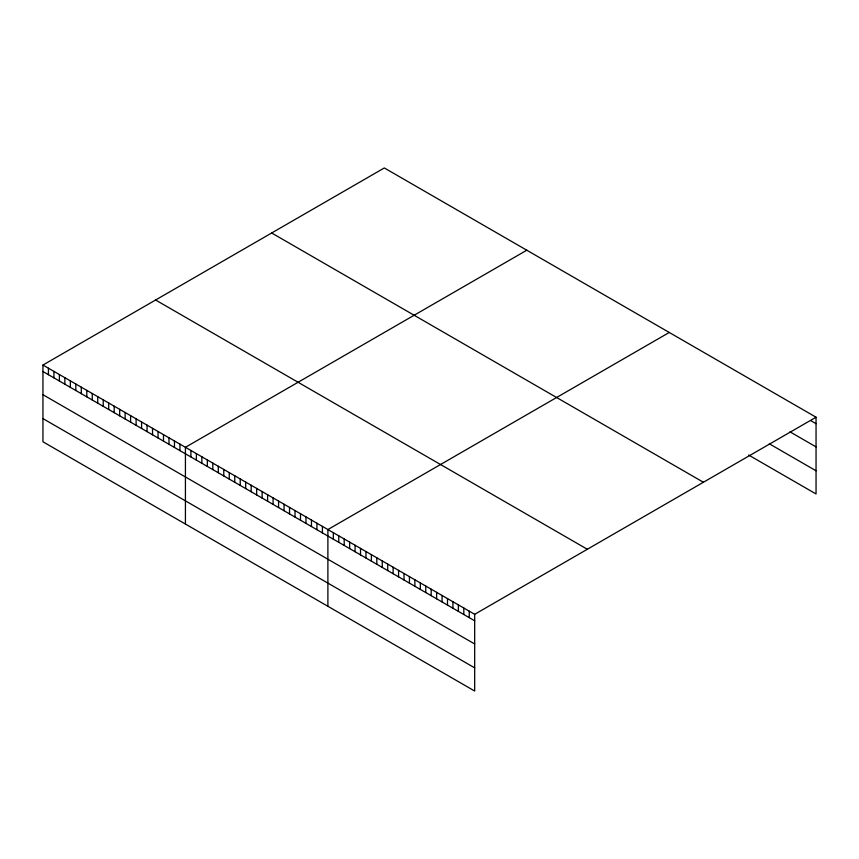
<?xml version="1.0" encoding="UTF-8"?>
<svg xmlns="http://www.w3.org/2000/svg" width="859" height="859" viewBox="0 0 859 859"><rect width="100%" height="100%" fill="white"/><g stroke="black" fill="none" stroke-linecap="round" stroke-linejoin="round"><path stroke-width="1.29" d="M42.95 365.043L474.683 614.303L474.683 691.044L42.95 441.784L42.95 365.043L384.317 167.956L816.05 417.216L816.05 493.957L748.64 455.034M526.792 250.216L185.426 447.303L185.426 524.044M669.258 332.465L327.891 529.552L327.891 606.293M474.683 614.303L816.05 417.216M810.617 420.556L816.05 423.702M789.958 431.819L816.05 446.884M769.299 443.781L816.05 470.775M271.669 232.993L703.403 482.253M155.597 300.006L587.331 549.266M42.95 371.528L474.683 620.789M42.95 394.711L474.683 643.971M42.95 418.601L474.683 667.862M469.25 611.168L469.25 617.642M463.806 608.022L463.806 614.507M458.373 604.886L458.373 611.372M452.94 601.751L452.94 608.226M447.496 598.605L447.496 605.09M442.063 595.47L442.063 601.955M436.63 592.334L436.63 598.809M431.186 589.188L431.186 595.674M425.753 586.053L425.753 592.538M420.319 582.917L420.319 589.392M414.876 579.771L414.876 586.257M409.442 576.636L409.442 583.121M404.009 573.501L404.009 579.975M398.565 570.355L398.565 576.84M393.132 567.219L393.132 573.705M387.699 564.084L387.699 570.559M382.255 560.938L382.255 567.423M376.822 557.802L376.822 564.288M371.389 554.667L371.389 561.142M365.955 551.532L365.955 558.006M360.512 548.386L360.512 554.871M355.078 545.25L355.078 551.725M349.645 542.115L349.645 548.59M344.201 538.969L344.201 545.454M338.768 535.833L338.768 542.319M333.335 532.698L333.335 539.173M322.415 526.395L322.415 532.87M316.939 523.228L316.939 529.713M311.452 520.06L311.452 526.546M305.976 516.903L305.976 523.378M300.5 513.736L300.5 520.221M295.013 510.568L295.013 517.054M289.537 507.411L289.537 513.886M284.061 504.244L284.061 510.729M278.574 501.087L278.574 507.562M273.098 497.919L273.098 504.394M267.621 494.752L267.621 501.237M262.135 491.595L262.135 498.07M256.658 488.427L256.658 494.913M251.182 485.26L251.182 491.745M245.695 482.103L245.695 488.578M240.219 478.935L240.219 485.421M234.743 475.768L234.743 482.253M229.256 472.611L229.256 479.086M223.78 469.443L223.78 475.929M218.304 466.287L218.304 472.761M212.817 463.119L212.817 469.594M207.341 459.952L207.341 466.437M201.865 456.795L201.865 463.269M196.378 453.627L196.378 460.113M190.902 450.46L190.902 456.945M179.939 444.135L179.939 450.621M174.463 440.968L174.463 447.453M168.987 437.811L168.987 444.286M163.5 434.643L163.5 441.129M158.024 431.476L158.024 437.961M152.548 428.319L152.548 434.794M147.061 425.151L147.061 431.637M141.585 421.994L141.585 428.469M136.109 418.827L136.109 425.312M130.622 415.659L130.622 422.145M125.146 412.503L125.146 418.977M119.669 409.335L119.669 415.82M114.183 406.167L114.183 412.653M108.706 403.011L108.706 409.485M103.23 399.843L103.23 406.328M97.743 396.675L97.743 403.161M92.267 393.519L92.267 399.993M86.791 390.351L86.791 396.837M81.304 387.194L81.304 393.669M75.828 384.027L75.828 390.512M70.352 380.859L70.352 387.345M64.865 377.702L64.865 384.177M59.389 374.535L59.389 381.02M53.913 371.367L53.913 377.853M48.426 368.21L48.426 374.685"/></g></svg>
